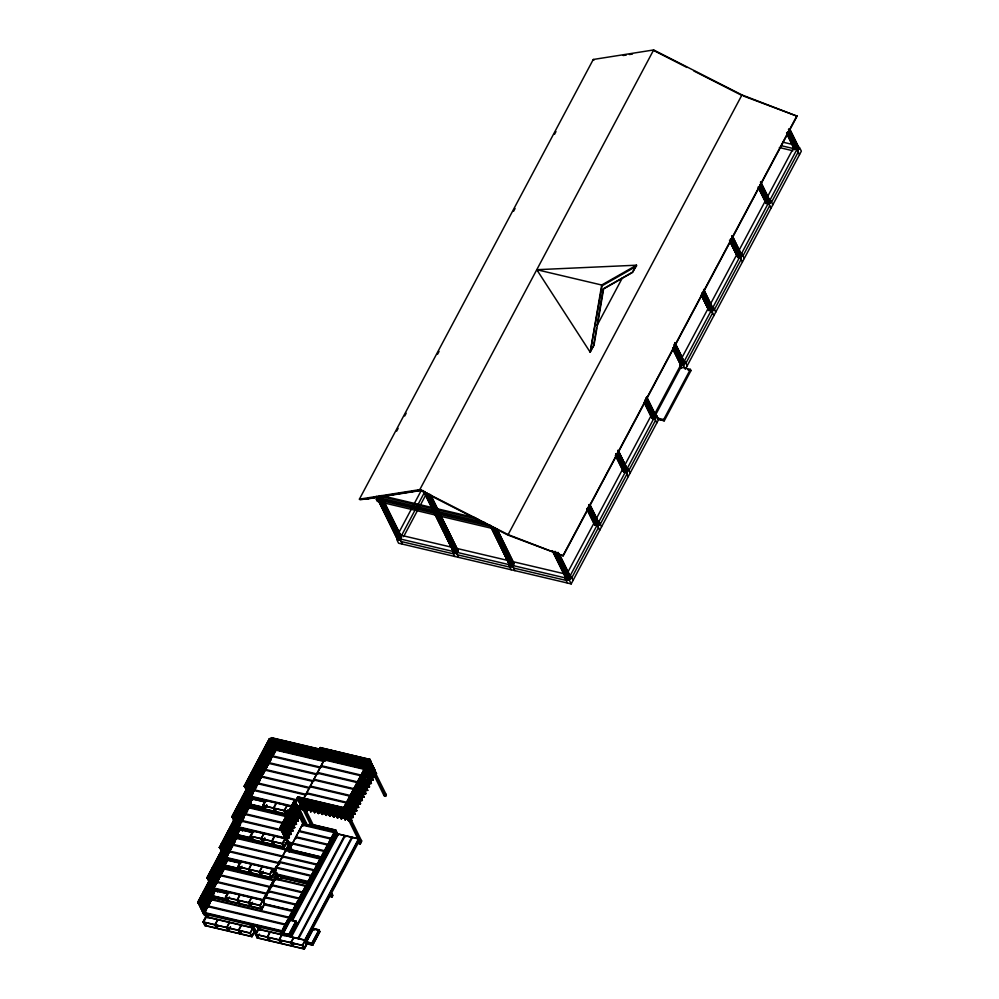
<?xml version="1.0" encoding="UTF-8"?>
<svg xmlns="http://www.w3.org/2000/svg" width="999" height="999" viewBox="0 0 999 999"><rect width="100%" height="100%" fill="white"/><g stroke="black" fill="none" stroke-linecap="round" stroke-linejoin="round"><path stroke-width="1.5" d="M397.265 538.211L398.514 540.084L401.261 539.148L383.204 502.46M553.521 552.385L566.133 578.021C565.834 581.356 571.64 579.82 570.566 576.997L559.015 553.658M594.642 524.875L594.867 523.851M597.09 526.236L598.663 525.299L599.113 523.339L589.81 504.445M616.333 453.683L626.223 472.377L627.647 469.68L618.356 450.786M653.571 418.981L656.268 416.995L655.032 415.109M680.307 363.386C680.169 367.869 687.836 363.286 683.566 361.451M702.022 294.118L710.651 311.663C713.149 312.05 714.66 307.729 711.538 307.729M739.797 257.929L741.895 256.019L740.646 254.133M759.702 186.726L768.331 204.271L770.441 202.347L769.692 200.662M794.43 149.238L788.011 134.728M796.877 150.599L798.451 149.675L798.9 147.715L789.597 128.821M601.698 285.015L590.209 352.235L602.085 285.789L636.475 266.209L636.513 265.197L536.775 269.705L590.209 352.235L594.03 345.067L603.621 288.911L632.692 272.365L636.513 265.197L601.698 285.015L536.775 269.705L537.937 270.667M593.918 343.456L596.503 328.284M597.027 325.249L603.246 288.823L632.317 272.277L635.564 267.07M453.746 550.973L454.308 553.171L457.092 552.834L427.997 493.681M510.039 564.248L510.589 566.445L513.386 566.108M359.415 499.15L593.269 59.478L653.658 49.95L741.97 94.93L797.065 116.171L563.211 555.844L508.054 535.114L420.154 490.334L360.139 499.8L359.415 499.15L419.805 489.622L508.116 534.615L563.211 555.844M396.678 431.106L398.139 428.359M404.707 415.984L406.168 413.236M437.599 354.158L439.061 351.411M513.598 211.264L515.059 208.516M554.52 134.316L555.981 131.568M494.43 527.984L493.968 528.846L377.26 501.336L376.348 499.463L376.798 498.601L490.484 525.399M244.143 786.201L269.468 738.598L271.278 739.248L245.954 786.85L244.268 786.45L246.266 787.462L271.578 739.859M244.268 786.45L269.468 738.598M254.77 790.371L249.051 779.432L248.601 780.294L254.308 791.245M263.811 773.376L258.092 762.437L257.642 763.298L263.349 774.237M265.622 769.979L260.277 759.128L259.827 759.989M272.852 756.368L267.145 745.429L266.683 746.303L272.39 757.242M274.663 752.971L269.318 742.12L268.868 742.981M275.412 750.786L270.067 739.934L270.529 739.06L275.861 749.912M369.18 761.613L368.743 760.739L271.428 737.687L270.779 738.91L276.423 750.361M245.579 786.75L271.428 737.687M245.841 786.6L271.154 738.998M271.366 738.873L271.828 738.011L277.347 749.225M246.616 786.013L271.204 739.772L298.501 746.216M271.74 738.96L272.203 738.099L277.722 749.312L277.26 750.174L272.028 739.023L271.091 738.81M245.991 789.934L247.802 790.584L233.529 817.407L231.843 817.02L245.991 789.934L248.102 791.208L233.454 817.944L248.102 791.208M231.843 817.02L246.104 790.184M238.948 827.309L233.242 816.37L232.779 817.232L234.777 821.303M239.673 825.162L234.328 814.31L234.79 813.448L240.509 824.387M245.854 814.322L240.147 803.383L239.685 804.257L245.392 815.196M247.64 810.976L242.307 800.124L241.845 800.986M247.053 790.409L246.591 791.27L251.398 800.511M233.154 817.319L247.427 790.496M274.263 739.947L275.374 739.822L280.095 750.137M247.677 790.334L233.404 817.157L231.718 816.77M274.725 739.66L275.187 738.798L280.707 750.012L280.244 750.873M275.1 739.76L275.562 738.885L281.081 750.099L280.619 750.961L276.323 742.245M233.554 820.504L235.364 821.153L221.091 847.976L219.405 847.577L233.554 820.504L235.24 820.903L220.717 847.889M219.405 847.577L233.679 820.753M229.857 851.598L224.138 840.659L223.689 841.533L229.395 852.472M230.806 849.025L225.462 838.173L225.924 837.312L231.643 848.251M238.112 833.478C231.468 818.506 230.969 823.7 237.65 834.34M234.615 820.978L234.153 821.84L239.198 831.418M278.084 740.846L279.021 741.071M278.546 740.571L279.008 739.697L284.528 750.911L284.066 751.772M278.921 740.659L279.383 739.784L284.902 750.998L284.44 751.872M206.855 877.896L221.129 851.073L222.814 851.473L208.541 878.296L206.98 878.146L208.666 878.546L222.939 851.722L221.129 851.073M323.851 760.838L275.999 749.55L250.861 796.815L250.562 796.191L275.687 748.925L325.037 760.564M206.98 878.146L221.241 851.323M214.086 888.448L208.379 877.509L207.917 878.371L209.915 882.442M216.596 882.954L211.251 872.102L211.713 871.228L217.432 882.167M220.991 875.461L215.659 864.61L215.197 865.471M221.94 872.889L216.608 862.037L217.058 861.163L222.777 872.115M222.19 851.535L221.728 852.409L226.773 861.987M222.565 851.635L208.292 878.458L214.797 891.695M217.869 861.638L208.591 879.083L223.239 852.334L219.293 858.965M294.78 816.308L249.937 805.743L249.026 803.87L252.248 797.602M282.367 741.47L282.829 740.609M252.285 799.013L249.513 804.207L250.187 805.581M282.754 741.558L283.204 740.696M249.875 803.858L237.75 826.673L238.436 827.372M282.842 741.97L281.905 741.745L286.813 751.71M197.64 902.409L208.691 881.642L210.377 882.042L199.338 902.809L197.765 902.659L199.45 903.059L210.502 882.279L208.691 881.642M197.765 902.659L208.816 881.892M238.124 826.76L250.25 803.945M250.899 803.146L238.062 827.284L285.152 838.398M251.211 798.875L252.972 799.237L253.659 797.939M251.323 803.146L238.174 827.534L285.277 838.648M204.882 912.949L199.163 902.01L198.701 902.884L204.708 915.084L206.468 915.446L207.155 914.147L208.928 917.744M212.013 899.537L206.681 888.685L206.219 889.56M213.187 894.717C207.18 880.743 205.682 883.953 212.487 895.241M213.961 892.469L209.291 882.979L209.753 882.105M199.076 902.971L210.127 882.192M239.036 827.846L238.674 828.533L253.858 832.117M209.74 884.115L199.388 903.596L210.439 882.816M419.805 489.622L653.658 49.95M286.988 842.132L284.228 847.327L237.512 836.313L236.588 834.44L239.348 829.245L252.522 832.354M239.348 829.245L236.713 834.689L251.348 838.136M291.758 752.497L286.85 742.519L285.914 742.307L290.634 752.622M237.088 834.777L239.847 829.582M286.663 741.508L286.201 742.369L290.484 751.086M237.45 834.427L225.312 857.229L237.824 834.515M287.038 741.595L286.576 742.457L290.859 751.173M286.85 742.519L291.571 752.834M237.75 835.052L225.624 857.854L275.349 869.58L275.961 870.828L276.323 870.129L275.836 869.142L226.111 857.417M237.874 835.301L225.749 858.104L275.474 869.829L289.735 843.006L286.725 842.294M399.275 531.805L421.653 489.747M225.999 857.941L238.124 835.139M226.611 858.416L226.236 859.103L241.308 862.661M226.698 860.039L227.385 858.74M274.563 872.701L271.79 877.896L225.075 866.87L224.163 865.009L227.185 859.24M227.422 860.151L212.887 887.799L213.574 888.511L225.699 865.708M295.404 753.733C290.734 741.583 286.413 738.261 294.455 753.521M213.262 887.886L225.387 865.084M290.022 743.268L290.484 742.407M225.324 865.621L213.187 888.423L262.912 900.149L264.76 903.883L261.988 909.078L212.65 897.439L206.88 885.526L207.817 885.738M228.796 859.065L228.109 860.364L227.647 859.44M290.397 743.356L290.859 742.494M225.449 865.871L213.311 888.673L263.037 900.399M424.675 491.983L399.75 538.861L452.285 551.248L454.857 556.48M214.173 888.973L213.811 889.672L228.871 893.218M227.66 893.493L214.485 890.384L211.726 895.579L226.361 899.025M214.485 890.384L211.85 895.828L226.486 899.275M214.985 890.721L212.225 895.916L212.899 897.277M214.036 892.844L203.671 912.312L204.358 913.024L213.336 896.14M403.596 536.663L426.323 493.918M204.058 912.399L214.41 892.931M212.962 896.053L203.983 912.936L281.855 931.293L284.103 935.876M211.089 884.827L213.923 890.584L215.672 890.933L216.358 889.634L217.557 892.082M213.087 896.303L204.108 913.186L281.968 931.543L335.826 830.281L309.752 824.125A2.398 1.848 -26.2 0 1 306.681 825.549A2.398 1.848 -26.2 0 1 305.619 823.151L305.507 822.914A2.398 1.848 -26.2 0 0 306.556 825.299A2.398 1.848 -26.2 0 0 309.628 823.875L335.714 830.032L338.162 835.014M294.305 743.306L293.843 744.18L298.139 752.896M294.218 744.267L294.68 743.393M204.845 914.834L203.908 914.609L198.089 902.047L199.026 902.272L203.696 911.775M204.97 913.486L204.595 914.185L282.467 932.542L336.326 831.28L334.915 830.943L329.096 841.895M266.646 805.294L264.573 809.19L262.737 805.456L265.497 800.261L262.862 805.706L293.057 812.824M204.708 915.084L205.17 914.222M265.996 800.599L263.237 805.793L264.822 809.028L266.895 805.132M248.389 923.725L252.884 924.787L255.519 930.181L251.998 936.712L204.895 925.598L203.059 921.865L205.819 916.67L252.922 927.771L249.9 933.128L251.498 936.363L254.633 931.268L251.873 936.463L204.783 925.349L206.156 922.751M206.318 917.007L203.559 922.202L205.157 925.436L206.531 922.839M297.677 745.079L298.127 744.205M298.052 745.167L298.514 744.305M264.448 808.94L266.521 805.044M253.771 837L252.148 839.759L250.299 836.026L253.072 830.831L250.424 836.275L282.517 843.83L299.55 811.812M253.559 831.168L250.799 836.363L252.397 839.597M204.895 925.598L206.281 923.001M301.498 745.978L301.96 745.117L307.48 756.318M301.873 746.066L302.335 745.204M242.033 866.27L239.71 870.329L237.874 866.595L240.634 861.4L237.999 866.845L270.08 874.4L272.839 869.217M305.931 756.218C297.877 740.971 302.21 744.28 306.868 756.443M241.134 861.737L238.374 866.932L239.96 870.166M239.585 870.079L240.971 867.482M229.358 897.002L227.285 900.898L225.437 897.152L228.209 891.97L225.562 897.402L260.277 905.594L277.31 873.563L272.789 872.502M305.319 746.877L305.781 746.016L311.301 757.23M305.694 746.965L306.156 746.103L311.676 757.317M276.124 802.984L273.364 808.179L274.962 811.425M228.696 892.307L225.936 897.489L227.535 900.736L228.908 898.138M276.498 803.071L273.738 808.266L275.337 811.513L276.711 808.915M228.159 897.964L226.785 900.561L226.111 899.187M227.16 900.648L228.534 898.051M308.679 748.064L309.802 747.939L315.035 759.078L315.497 758.216L309.977 747.002L309.528 747.864M217.532 919.654L214.773 924.849L216.358 928.083L217.745 925.486M309.141 747.776L309.603 746.915M217.907 919.742L215.147 924.937L216.733 928.171L218.119 925.574M263.699 833.553L260.939 838.748L262.525 841.982L264.598 838.099M264.073 833.641L261.313 838.835L262.899 842.082L264.972 838.186M251.261 864.123L248.501 869.317L250.1 872.552M312.5 748.963L313.624 748.838L318.344 759.153M312.974 748.688L313.436 747.814M251.636 864.21L248.876 869.405L250.474 872.639L251.848 870.042M313.349 748.775L313.811 747.901L319.318 759.115L318.868 759.989L313.961 750.012M286.825 805.506L284.066 810.701L285.652 813.948L287.724 810.052M316.333 749.862L317.27 750.087M316.795 749.587L317.257 748.726M239.71 894.892L236.95 900.087L238.536 903.333L239.922 900.736M287.2 805.594L284.44 810.788L286.026 814.035L288.099 810.139M317.17 749.675L317.632 748.813M240.085 894.992L237.325 900.174L238.911 903.421L240.297 900.823M375.312 770.666L369.418 759.365L343.793 807.654L368.931 760.401L370.617 760.788L345.304 808.391L343.981 808.091L361.014 842.607L358.104 842.007L358.778 843.631L360.277 843.993L361.75 841.22L345.567 808.391L344.618 808.166L350.624 820.379L351.748 820.254L350.811 820.029L344.942 807.554L350.949 819.767L350.487 820.629L344.168 807.741L297.802 796.802L296.978 798.363L343.469 809.552L370.067 759.527L320.229 747.552L319.83 749.974L369.343 761.688L375.349 773.9L375.811 773.026L369.805 760.826L365.422 769.455M319.518 749.35L320.229 747.552M320.167 748.726L320.629 747.864L326.473 759.053L326.011 759.927M319.83 749.974L370.417 761.65L376.423 773.863L369.792 759.452L369.33 760.326M320.804 750.536L319.692 750.661L324.85 760.913L319.705 749.013L370.741 761.038L345.417 808.641L297.739 797.402L303.271 809.977L303.733 809.115L298.826 799.15M320.542 748.813L321.004 747.951L326.473 759.053M274.388 836.076L271.628 841.27L273.227 844.505L274.6 841.907M320.617 749.512L320.155 750.374L324.425 759.315L373.776 770.953L324.113 758.703L364.672 767.869M274.762 836.163L272.003 841.358L273.601 844.592L274.975 842.007M321.141 749.412L320.317 750.973L270.966 739.335M229.308 922.427L226.548 927.621L228.134 930.856L230.207 926.96M321.266 749.662L320.442 751.223L271.091 739.585M280.557 829.058L279.745 828.096L294.018 801.26L295.829 801.91L281.556 828.733L279.87 828.346L294.018 801.26M229.683 922.514L226.923 927.709L228.509 930.943L230.582 927.06M294.518 801.598L280.244 828.433L291.471 851.248M280.894 827.622L282.317 824.937M283.741 822.252L285.177 819.567M281.081 827.647L280.619 828.521L286.626 840.721L287.088 839.859L280.707 827.559M283.304 826.086L288.649 836.937L288.187 837.799L282.267 824.637M285.09 822.739L290.422 833.591L289.972 834.452L284.041 821.29M292.832 831.056L286.825 818.855L285.876 818.631L291.895 830.831L292.832 831.056L286.201 818.019L285.364 818.805M293.531 827.746L287.525 815.534L287.987 814.672L293.993 826.872L293.531 827.746L287.824 816.807M290.434 812.674L295.779 823.526L295.317 824.387L289.398 811.225M292.22 809.315L297.565 820.167L297.103 821.041L291.184 807.879M298.976 816.732L298.888 817.681L292.969 804.52M300.437 814.759L294.43 802.547L294.892 801.685L300.899 813.898L300.437 814.759L294.73 803.82M281.268 827.709L282.692 825.024M297.103 798.613L297.927 797.052L344.293 807.991M323.064 749.799L324.001 750.024M281.443 828.483L295.704 801.66M297.839 797.814L297.377 798.676L302.897 809.889M323.526 749.525L323.988 748.651M298.052 798.026L297.802 796.802M298.214 797.901L297.752 798.775L310.302 824.237M323.901 749.612L324.363 748.738M261.963 866.645L259.203 871.84L260.789 875.074L262.175 872.477M298.676 797.627L297.552 797.751L303.072 808.965L304.008 809.178L299.288 798.875M262.337 866.732L259.578 871.927L261.164 875.161L263.237 871.265M306.281 808.616L301.573 798.301L305.856 807.03M332.729 760.888C328.059 748.726 323.738 745.416 331.793 760.664M327.809 749.562L327.347 750.424L332.255 760.389M294.443 812.936L297.202 807.741M302.035 798.8L301.573 799.675L307.093 810.888L307.555 810.014L302.647 800.049M328.184 749.65L327.722 750.511L332.63 760.476M297.327 807.991L294.193 813.086M302.51 798.526L301.386 798.651M299.775 806.131L299.9 807.829L299.163 805.606L347.377 816.982M302.185 801.136L299.288 806.58L347.502 817.944M303.634 798.413L324.613 758.978M251.273 897.626L248.514 902.821L250.112 906.056M251.661 897.714L248.888 902.909L250.487 906.143L252.56 902.247M284.84 837.774L299.113 810.938L284.777 838.311L291.908 824.887M305.394 799.212L306.331 799.425M336.738 761.45L331.83 751.473L330.894 751.26L335.614 761.575M293.344 822.202L299.425 811.563L282.143 843.743L283.728 846.99L285.801 843.094M305.494 799.625L305.032 800.486L310.926 811.787L311.376 810.913L306.481 800.948M331.631 750.461L331.181 751.323L336.076 761.288M305.869 799.712L305.407 800.574L310.926 811.787M332.018 750.549L331.556 751.41L336.551 761.787M297.814 808.978L300.824 809.689L301.186 809.003L300.699 808.004L300.337 808.691L250.612 796.965L275.924 749.362L324.138 760.739M285.764 839.635L300.037 812.811M241.084 925.199L238.311 930.394L239.91 933.64L241.296 931.043M300.499 813.748L286.626 840.721M241.458 925.299L238.699 930.481L240.284 933.728L241.671 931.13M286.039 820.154L291.745 831.093L292.207 830.231L286.201 818.019M325.412 851.785L324.925 850.798L286.875 841.82L284.103 847.077L237.387 836.063M287.887 840.346L286.95 840.122L280.944 827.909L281.88 828.134L287.712 840.683L286.763 840.471L280.756 828.258M289.26 837.761L283.254 825.561L282.317 825.336L288.324 837.549L289.26 837.761L283.441 825.211L282.505 824.987M291.046 834.415L285.04 822.202L284.103 821.977L290.11 834.19L291.046 834.415L285.214 821.852L284.278 821.64M294.605 827.709L288.599 815.496L287.662 815.271L293.669 827.484L294.605 827.709L288.786 815.147L287.849 814.934M289.448 811.925L295.454 824.125L296.391 824.35L290.572 811.8L289.635 811.575M298.177 820.991L292.17 808.79L291.233 808.566L297.24 820.778L298.177 820.991L292.357 808.441L291.421 808.216M299.962 817.644L293.956 805.431L293.019 805.219L299.026 817.419L299.962 817.644L294.143 805.094L293.207 804.869M301.511 814.722L295.504 802.509L294.568 802.297L300.574 814.497L301.698 814.372L295.692 802.172L294.755 801.947M309.215 800.112L310.152 800.324M340.372 762.687C335.714 750.536 331.381 747.215 339.435 762.474M271.79 877.896L269.955 874.15L272.715 868.968L278.034 879.757M309.315 800.524L308.853 801.385L314.747 812.686L315.209 811.825L310.302 801.86M335.002 752.222L335.464 751.36M309.69 800.611L309.228 801.473L314.747 812.686M335.377 752.309L335.839 751.448M273.788 871.14L276.648 865.771M275.349 869.58L289.623 842.756L286.601 842.045M307.093 810.888L307.18 809.927M306.905 809.864L308.017 809.739L303.122 799.774M314.598 802.472L319.318 812.786L318.369 812.574L313.037 801.011M287.837 849.075L288.199 848.388M339.285 752.259L338.823 753.134L341.283 758.116M339.198 753.221L339.66 752.347M319.318 812.786L313.986 801.235M288.324 850.074L288.699 849.387M274.201 877.559L275.637 874.874M303.434 822.427L288.599 850.798L289.285 849.5M302.884 823.938L290.01 848.139L291.483 848.551L290.097 851.148L287.375 845.604M296.253 838.523L296.141 836.825L328.309 844.417L328.808 845.416M302.859 826.111L302.734 824.425L334.915 832.005L335.402 833.004M274.176 872.614L277.185 873.313L259.902 905.506L261.488 908.74L262.874 906.143M310.552 811.7L311.001 810.826M263.549 900.586L277.085 875.136L275.687 874.812M262.962 902.172L277.21 875.386L275.799 875.062M263.524 901.398L263.411 899.712L213.686 887.986M310.726 810.763L311.85 810.639L306.943 800.674M251.436 924.587L250.749 925.886L252.148 926.223L252.847 924.924M323.139 813.686L317.807 802.135L323.139 813.686L322.202 813.473L316.87 801.91M342.645 754.033L343.107 753.159M343.032 754.12L343.481 753.258M347.09 764.272L342.37 753.958L343.306 754.183L348.539 765.334M310.764 801.573L315.672 811.538L314.735 811.325M314.373 812.599L314.835 811.737L311.763 805.506M454.245 550.437L453.022 552.747L456.768 553.633M322.34 806.892L320.691 802.809M346.478 754.932L346.94 754.07L352.822 765.371L347.927 755.406M346.853 755.019L347.315 754.158M310.314 824.262L309.952 824.949L335.464 830.968L335.951 831.967M322.24 804.282L326.96 814.597L321.628 803.034M254.508 931.018L255.207 929.719L253.771 929.332M254.533 931.068L255.269 929.682M258.092 926.16L257.405 927.459L258.816 927.784L259.503 926.498L261.276 930.094M318.194 813.498L318.656 812.637L313.137 801.423L312.675 802.284L318.194 813.498L319.031 812.724L313.511 801.51L313.049 802.372L318.569 813.586M324.513 803.72L330.781 815.496L326.061 805.182M349.837 756.118L350.961 755.993L356.193 767.132L356.655 766.27L351.136 755.057L350.674 755.918M312.737 945.179L311.813 943.318L306.181 941.995L313.374 928.483L318.993 929.819L319.917 931.68L312.737 945.179L307.105 943.855L304.345 949.05L257.243 937.949L255.407 934.202L258.167 929.02L305.269 940.121L307.13 943.905L305.632 943.556M350.299 755.831L350.761 754.969L356.655 766.27M258.666 929.357L255.906 934.54L257.505 937.786M322.015 814.397L322.477 813.536L316.958 802.322L316.508 803.196L322.015 814.397L322.852 813.623L317.345 802.409L316.883 803.283L322.39 814.485M258.504 935.101L257.13 937.699L304.22 948.8L307.168 943.256L306.493 941.895L312.125 943.218L312.799 944.592M257.243 937.949L259.315 934.053M328.346 804.62L334.615 816.395L329.895 806.081M353.658 757.017L354.782 756.892L359.503 767.207M328.434 805.032L327.972 805.893L333.866 817.194L334.328 816.333L328.808 805.119L328.359 805.981L333.866 817.194M354.121 756.73L354.583 755.868M354.495 756.83L354.957 755.956L360.477 767.17L360.015 768.031L355.107 758.066M326.96 814.597L326.211 814.023M326.223 815.396L320.704 804.183L321.166 803.321L326.685 814.522L326.223 815.396L323.851 809.452M351.998 766.146L352.447 765.271M332.168 805.519L338.436 817.294L333.716 806.992M357.48 757.916L358.604 757.791L363.936 769.355M332.267 805.931L331.805 806.792L337.699 818.094L338.149 817.232L333.254 807.267M357.954 757.642L358.404 756.767M332.642 806.018L332.18 806.892L337.699 818.094M358.329 757.729L358.791 756.855M330.781 815.496L330.032 814.922M330.045 816.295L324.525 805.082L324.987 804.22L330.507 815.434L330.045 816.295L327.672 810.351M335.989 806.418L336.925 806.643M362.25 759.04L361.313 758.815L365.597 767.544M336.089 806.83L335.627 807.704L341.521 819.005L341.983 818.131L337.075 808.166M362.237 757.679L361.775 758.541L366.071 767.257M269.88 931.992L267.12 937.187L268.706 940.434L270.092 937.836M336.463 806.917L336.001 807.791L341.521 819.005M362.15 758.628L362.612 757.766M270.254 932.079L267.495 937.274L269.093 940.521L270.467 937.924M334.615 816.395L333.678 816.171L329.57 807.105M333.491 817.107L333.953 816.245L329.046 806.28M366.071 759.939L365.135 759.715L373.776 776.86L373.851 775.911M339.91 807.741L339.448 808.603L345.342 819.904L345.804 819.03L340.896 809.065M366.059 758.578L365.597 759.44L367.432 763.174M340.284 807.829L339.822 808.691L345.342 819.904M365.971 759.527L366.433 758.666M597.052 325.487L622.377 277.859M340.759 807.542L339.635 807.667L341.658 811.063M338.436 817.294L337.687 816.732M337.325 818.006L337.774 817.145L332.779 806.767M360.252 760.514L363.923 767.981L363.461 768.843L358.566 758.878M343.169 808.116L349.438 819.892L375.124 771.603M363.836 768.943L364.298 768.069L360.015 759.352M368.494 760.514L369.618 760.389M343.269 808.528L342.807 809.39L348.326 820.604L349.163 819.829L343.644 808.616L343.181 809.477L348.701 820.691M343.469 809.552L344.168 807.741M369.955 759.277L369.43 760.739M350.686 796.378L352.123 793.668M359.303 780.169L364.335 770.716M365.771 768.019L369.355 761.263M344.418 808.953L344.942 807.554M347.19 805.943L352.535 816.795L352.073 817.669L346.154 804.507M354.957 814.222L348.951 802.022L348.014 801.797L354.021 814.01L355.144 813.885L354.195 813.661L348.326 801.186L354.333 813.398L353.883 814.26L347.877 802.06L349.625 799.163M351.061 796.465L352.497 793.755M355.095 793.706L359.765 803.196L359.303 804.07L353.384 790.908M356.231 788.948L361.576 799.799L361.114 800.661L355.194 787.499M360.04 789.622L363.386 796.403L362.924 797.264L356.993 784.103M359.677 780.256L363.986 772.152M370.242 782.704L370.154 783.666L364.235 770.504M337.537 807.891L342.445 817.856L341.508 817.632M341.146 818.905L341.608 818.044L339.76 814.31M282.517 929.47L287.612 919.892M289.061 917.157L297.802 900.736M299.25 898.001L305.07 887.05M306.531 884.315L313.811 870.629M315.259 867.894L319.63 859.677M321.091 856.942L326.91 846.003M281.855 931.293L335.714 830.032M591.208 349.563L594.03 345.067M282.205 931.842L281.518 933.141L282.929 933.478L336.788 832.217M335.377 831.88L334.69 833.178L336.089 833.503L337.275 835.901M281.656 934.777L278.896 939.972L280.482 943.206M282.03 934.864L279.27 940.059L280.856 943.293L282.242 940.696M290.447 920.004L283.266 933.503L288.898 934.827L296.079 921.328L290.322 919.754L295.954 921.078L296.878 922.951L289.698 936.45L288.773 934.577L283.142 933.253L284.066 935.126M341.371 808.79L346.266 818.755L345.329 818.531M291.696 919.979L337.55 833.765L359.128 838.86L302.247 945.479L303.846 948.713L306.606 943.518L305.02 940.284M344.967 819.817L345.429 818.943L341.745 811.475M291.82 920.229L337.674 834.015L359.253 839.11L302.622 945.566L255.532 934.452L258.291 929.27L305.394 940.371M292.57 920.404L338.424 834.19M349.238 815.896L373.651 769.992M348.701 817.681L374.026 770.079L367.669 768.581M349.2 817.956L353.846 808.416M355.282 805.718L361.026 794.917M362.462 792.219L366.77 784.115M368.931 780.057L374.325 770.704L349.013 818.306M348.938 817.856L351.835 812.412M356.181 804.257L357.617 801.535M371.366 775.699L373.539 771.615L374.95 771.94M349.438 819.892L348.501 819.667L349.625 819.542M349.138 818.556L374.45 770.953M348.326 820.604L348.788 819.742L345.105 812.262M288.773 934.577L295.954 921.078M350.112 820.541L375.399 772.876M349.975 799.924L355.681 810.863L356.144 810.002L350.811 799.15M357.492 807.467L351.111 795.167L357.492 807.467L357.954 806.593L351.573 794.305M359.016 782.929L364.722 793.868L365.184 792.994L359.852 782.142M366.533 790.459L360.152 778.171L366.533 790.459L366.995 789.597L364.997 785.526M368.344 787.062L361.963 774.762L368.344 787.062L368.806 786.201L364.136 776.698M366.246 769.317L371.591 780.169L372.053 779.307M296.753 922.701L289.573 936.2L283.941 934.877L283.454 933.153L289.086 934.477L289.76 935.851M353.147 817.632L347.14 805.419L346.203 805.194L352.21 817.407L353.334 817.282L347.327 805.069L346.391 804.857M356.768 810.826L350.761 798.613L349.812 798.401L355.819 810.601L356.768 810.826L350.936 798.276L350 798.051M352.297 796.353L357.63 807.204L358.566 807.429L352.747 794.867L351.81 794.655M360.377 804.02L354.37 791.82L353.434 791.595L359.44 803.808L360.564 803.683L354.558 791.47L353.621 791.245M362.187 800.624L356.181 788.423L355.244 788.199L361.251 800.399L362.375 800.274L356.368 788.074L355.432 787.849M363.998 797.227L357.992 785.014L357.055 784.802L363.062 797.002L363.998 797.227L358.179 784.677L357.23 784.452M365.809 793.83L359.802 781.618L358.866 781.393L364.872 793.606L365.984 793.481L359.977 781.268L359.041 781.056M361.338 779.357L366.67 790.209L367.62 790.421L361.788 777.871L360.851 777.647M369.418 787.025L363.411 774.812L362.475 774.6L368.481 786.8L369.418 787.025L363.599 774.475L362.662 774.25M371.228 783.628L365.222 771.415L364.285 771.191L370.292 783.403L371.416 783.278L365.409 771.066L364.473 770.853M373.039 780.219L367.033 768.019L366.096 767.794L372.103 780.007L373.226 779.882L367.22 767.669L366.283 767.444M367.657 761.151L374.85 776.822L373.913 776.598L367.907 764.397L368.843 764.622L383.941 795.454M290.634 936.887L344.493 835.626M291.383 937.062L345.242 835.801L345.729 836.8M293.431 937.549L290.672 942.744L292.257 945.978L293.644 943.381M293.806 937.636L291.046 942.831L292.632 946.065L294.018 943.468M508.116 534.615L741.97 94.93M297.827 938.585L351.685 837.324M298.576 938.76L352.435 837.499M304.645 940.196L358.504 838.923M310.227 931.605L311.676 928.87M318.231 916.558L319.68 913.823M326.236 901.51L330.607 893.293M334.24 886.45L338.611 878.246M342.245 871.403L343.706 868.655M348.077 860.451L351.71 853.608M353.171 850.873L354.62 848.139M356.081 845.404L357.53 842.656M359.74 840.097L305.881 941.37L305.132 941.183M306.343 942.294L313.486 928.733L319.118 930.069L311.938 943.568L306.306 942.232M359.503 842.332L360.202 841.033M331.543 893.118L332.842 895.579L332.105 896.952L330.607 896.602L331.855 896.465L332.53 895.104M385.352 795.791L386.039 794.492M331.855 896.465L332.592 895.079M384.603 794.105L386.113 794.455L385.377 795.841L383.866 795.491L385.614 796.34L386.351 794.954L376.074 774.225M311.813 943.318L318.993 929.819M319.792 931.43L312.612 944.929L306.606 943.518M563.149 555.294L797.002 115.622M567.432 583.029L564.86 577.797L566.083 575.486M568.144 571.628L593.406 524.138L597.152 525.024L570.454 575.224L573.026 580.456M595.966 519.318L621.94 470.479L625.699 471.366L599 521.553L601.573 526.785M624.5 465.659L650.486 416.808L654.233 417.694L656.805 422.927M681.593 358.329L707.567 309.49L711.313 310.377L684.615 360.577L687.187 365.809M710.127 304.67L736.101 255.831L739.859 256.718L713.161 306.918L715.734 312.15M738.673 251.011L764.647 202.173L768.393 203.059L741.695 253.247L744.28 258.479M767.931 195.991L793.194 148.501M654.333 414.61L680.307 365.771M655.007 415.984L680.981 367.132L690.371 369.355L690.983 370.592L664.285 420.791L657.579 419.218M654.233 417.694L627.534 467.894L630.107 473.126M654.308 415.147L656.818 415.734L658.653 419.468L571.191 583.916L569.355 580.182L571.191 576.71M597.889 526.51L599.737 523.051M626.435 472.852L628.271 469.393L625.774 468.806M654.969 419.193L656.818 415.734M797.677 150.886L799.512 147.427L801.36 151.161L685.351 369.268L683.516 365.534L685.351 362.075M712.05 311.875L713.898 308.404L711.388 307.817M740.596 258.204L742.432 254.745M769.13 204.545L770.978 201.086M571.74 577.834L598.438 527.634M600.287 524.175L626.985 473.976M628.821 470.517L655.519 420.317M685.901 363.186L712.599 312.987M714.447 309.528L741.146 259.328M742.981 255.869L769.692 205.669M771.528 202.21L798.226 152.01M657.367 418.768L664.285 420.791L663.673 419.555L690.371 369.355M623.226 55.519L626.311 55.032M629.382 54.545L632.454 54.058M370.142 498.039L365.297 499.275L421.64 490.384M373.189 497.552L376.236 497.077M379.283 496.59L382.33 496.116M385.377 495.629L408.216 492.032M411.263 491.545L414.31 491.071M417.357 490.584L420.404 490.109M625.923 468.718L627.647 469.68M783.016 142.208L792.032 144.343M781.181 145.679L796.94 149.388L770.241 199.588L772.814 204.82M779.332 147.552L792.969 150.774M739.198 252.66L741.695 253.247M683.516 365.534L679.757 364.647L681.593 368.381M688.161 369.93L690.983 370.592L688.211 369.792M658.041 418.219L663.673 419.555M383.279 496.041L431.78 507.467M436.338 508.541L475.736 517.832M381.306 496.54L432.842 508.691M437.387 509.765L478.309 519.418M382.23 498.414L433.766 510.564M438.311 511.638L485.289 522.714M376.348 499.463L493.056 526.985L493.968 528.846M401.586 535.402L452.622 547.44M507.417 560.352L457.879 548.676L456.031 552.135L508.566 564.522L511.151 569.755M563.698 573.626L514.16 561.95L512.325 565.409L564.86 577.797M400.487 540.359L396.728 539.472L398.564 543.206L571.191 583.916M509.303 566.021L513.061 566.908M565.596 579.295L569.355 580.182M401.036 541.483L453.571 553.871M457.317 554.757L509.865 567.145M513.611 568.031L566.146 580.419M320.354 747.801L370.067 759.527M319.892 748.663L320.829 748.888L326.111 760.339M271.541 737.936L368.868 760.988M369.667 761.076L370.604 761.3M269.593 738.848L320.629 750.873M269.455 739.098L270.392 739.322L275.724 750.174M269.268 739.447L270.205 739.672L275.786 750.873M301.486 746.915L320.929 751.498L271.403 740.209M368.082 764.048L369.018 764.272M268.806 742.294L267.869 742.07L273.214 752.921M268.631 742.644L267.682 742.419L273.027 753.271M365.584 767.969L371.965 780.269M360.477 767.17L356.418 759.602M371.441 770.241L324.737 759.228L299.413 806.83L347.627 818.193M266.059 745.466L267.008 745.691L272.34 756.543M266.82 746.041L265.884 745.816L271.216 756.668M324.363 759.914L374.088 771.64L374.575 772.639M325.224 760.227L275.499 748.501L250.562 796.191M325.524 760.838L275.811 749.125L250.487 796.727L300.212 808.441L300.824 809.689M376.611 773.513L375.674 773.288L369.942 761.563M275.562 750.062L323.776 761.425M376.423 773.863L375.487 773.638L369.48 761.425M375.349 773.9L368.968 761.6M265.709 748.925L264.872 749.7L270.592 760.639M264.26 748.875L265.197 749.088M264.073 749.213L265.01 749.437M374.088 776.26L375.037 776.473M373.776 776.86L368.057 765.921M321.303 765.684L369.518 777.047M262.45 752.272L263.386 752.497M262.262 752.622L263.199 752.834M361.613 775.961L320.929 766.37L321.416 767.369M364.623 776.673L370.654 778.096M272.49 755.818L320.716 767.195M373.226 779.882L372.29 779.657L366.945 768.805M272.128 756.518L320.342 767.881M360.664 777.996L361.601 778.221L367.62 790.421M261.576 755.893L260.639 755.669L265.984 766.52M261.388 756.243L260.452 756.018L266.458 768.231M370.479 783.054L371.416 783.278M358.803 780.706L358.341 781.568M370.154 783.666L364.435 772.726M367.407 784.203L317.682 772.477L318.169 773.476M258.828 759.078L259.765 759.29M258.641 759.415L259.59 759.64M367.033 784.889L317.307 773.176L317.807 774.163M268.881 762.624L317.095 773.988M368.668 786.463L369.605 786.675M268.506 763.311L316.72 774.687M257.018 762.474L257.954 762.699L263.299 773.551M257.779 763.036L256.843 762.824L262.175 773.676M367.794 790.084L366.858 789.859L361.95 780.019M384.852 794.605L386.351 794.954M314.061 779.282L363.786 791.008M256.668 765.921L255.831 766.695L261.538 777.634M255.207 765.871L256.156 766.096M255.032 766.221L255.969 766.445M363.424 791.695L313.698 779.969L314.185 780.968M265.259 769.417L313.474 780.793M365.984 793.481L365.047 793.256L359.478 782.055M264.897 770.117L313.112 781.48M353.296 791.857L359.303 804.07M253.409 769.267L254.345 769.492M253.222 769.617L254.158 769.842M364.185 796.877L363.236 796.653L357.904 785.801M362.924 797.264L357.205 786.325M351.623 794.992L352.56 795.216L358.566 807.429M358.666 797.452L310.452 786.076L310.939 787.075M251.598 772.677L252.535 772.889M310.077 786.775L359.802 798.501M252.347 773.238L251.411 773.014L257.417 785.226M261.651 776.223L309.865 787.587M361.438 800.062L362.375 800.274M261.276 776.91L309.49 788.286M349.762 797.702L349.3 798.563M361.114 800.661L355.394 789.722M249.787 776.073L250.724 776.298M249.6 776.423L250.537 776.635M250.774 776.985L251.236 776.123L256.581 786.975M360.564 803.683L359.628 803.458L354.72 793.618M348.189 801.448L349.126 801.673L355.144 813.885M356.556 804.607L306.83 792.881L307.317 793.88M247.977 779.47L248.913 779.695L254.258 790.546M306.468 793.568L356.181 805.294M248.739 780.044L247.789 779.819L253.134 790.671M258.029 783.029L306.243 794.392M358.753 807.08L357.817 806.855L352.909 797.015M257.655 783.716L305.881 795.079M247.627 782.929L246.79 783.703L252.497 794.642M246.166 782.879L247.115 783.091M245.991 783.216L246.928 783.441M356.943 810.476L356.006 810.264L350.437 799.063M344.805 807.816L345.741 808.041L351.748 820.254M305.706 799.437L311.688 800.848M335.627 806.493L340.11 807.554M312.862 801.36L313.798 801.573M316.683 802.259L317.62 802.484M320.504 803.159L321.441 803.383M245.529 786.063L244.593 785.838L245.929 788.548M312.25 801.81L316.77 802.871M330.332 806.081L351.423 811.051M296.978 798.363L343.344 809.302M302.847 800.374L343.531 809.964M346.541 810.676L352.572 812.1M254.408 789.822L302.622 801.198M254.046 790.521L302.26 801.885M353.883 814.26L348.164 803.321M294.143 801.51L295.829 801.91M245.966 790.446L246.915 790.659M246.728 791.008L245.791 790.783L251.124 801.635M353.334 817.282L352.397 817.057L347.053 806.205M352.073 817.669L346.353 806.73M298.988 805.956L347.202 817.319M308.516 808.366L299.163 805.606M314.548 809.789L326.598 812.624M329.608 813.336L338.649 815.471M341.658 816.183L347.689 817.594M244.418 793.368L245.354 793.581M244.231 793.706L245.167 793.93M291.658 805.868L250.974 796.278L251.473 797.277M294.668 806.58L348.114 819.192M302.984 809.377L304.395 809.714L305.082 808.416L313.723 825.973M348.676 820.154L350.487 820.629M251.099 797.964L266.171 801.523M264.96 801.785L251.785 798.676L252.585 800.299M242.632 796.715L243.569 796.94M265.072 802.035L251.91 798.925L249.138 804.12L263.773 807.567M242.445 797.065L243.394 797.289M241.783 800.299L240.846 800.074L246.191 810.926M301.698 814.372L300.761 814.16L295.417 803.308M262.737 805.456L292.932 812.574M241.608 800.636L240.672 800.424L246.004 811.275M289.31 812.187L295.317 824.387M249.026 803.87L263.661 807.317M249.812 805.494L294.655 816.058M299.213 817.07L300.15 817.294M239.061 803.421L240.01 803.646L245.342 814.497M298.888 817.681L293.169 806.742M239.822 803.995L238.886 803.77L244.218 814.622M249.063 807.067L294.643 817.819M248.701 807.766L295.791 818.868M298.364 820.654L297.427 820.429L291.845 809.227M238.736 806.83L237.899 807.604L243.619 818.543M237.287 806.78L238.224 807.005M286.064 818.281L287 818.506L293.007 830.706M297.103 821.041L291.383 810.089M237.1 807.13L238.037 807.342M302.36 825.112L334.54 832.704L335.04 833.703M296.578 824L295.642 823.788L290.06 812.587M235.502 810.139L236.438 810.351M235.314 810.476L236.251 810.701M245.492 813.773L292.595 824.887M245.13 814.472L292.22 825.574L292.719 826.573M294.792 827.359L293.856 827.135L288.286 815.933M234.653 813.71L233.716 813.486L239.048 824.337M234.465 814.06L233.529 813.835L239.535 826.036M234.328 814.31L240.047 825.249M279.745 828.096L281.693 828.483L291.508 848.613M241.933 820.479L287.512 831.23M241.558 821.178L288.661 832.279M290.422 833.591L285.377 824M291.233 834.065L290.284 833.84L284.952 822.989M233.541 821.016L234.478 821.228M289.972 834.452L284.253 823.513M233.354 821.353L234.29 821.578M295.766 837.524L327.947 845.104L328.434 846.103M231.98 823.938L232.929 824.15M289.448 837.424L288.511 837.199L282.929 825.998M232.742 824.5L231.805 824.275L237.762 836.151M288.187 837.799L282.467 826.86M238.549 826.847L285.639 837.949M230.207 827.284L231.144 827.509M239.473 829.495L252.647 832.604M230.02 827.634L230.956 827.859M286.75 841.57L292.744 843.206L288.324 851.51L320.504 859.103L320.991 860.102M289.772 843.281L324.55 851.485L325.05 852.484M284.852 842.632L289.373 843.693L289.86 844.692L289.623 842.756M229.87 830.693L229.033 831.468L234.753 842.407M228.421 830.644L229.358 830.856M228.234 830.981L229.171 831.205M250.299 836.026L282.392 843.593L284.228 847.327M236.588 834.44L251.224 837.886M289.947 847.976L291.358 848.313L289.972 850.898L236.263 838.336M226.636 833.99L227.572 834.215M226.448 834.34L227.385 834.565M227.622 834.914L228.084 834.04L233.429 844.892M290.672 849.6L321.566 857.105L290.796 849.849M236.638 837.637L286.351 849.362L286.476 851.048L285.989 850.049M285.652 850.099L320.866 858.403L321.366 859.402M225.786 837.574L224.85 837.349L230.195 848.201M225.599 837.911L224.663 837.699L230.007 848.551M225.462 838.173L231.181 849.113M223.064 840.696L224.001 840.921L228.671 850.411M223.826 841.27L222.877 841.046L228.896 853.258M233.067 844.342L317.707 864.36L318.194 865.359M232.692 845.042L282.417 856.767L282.917 857.754L282.792 856.068M281.318 856.555L317.332 865.047L317.832 866.046M221.278 844.055L222.215 844.28M221.104 844.405L222.04 844.617M220.667 847.202L219.73 846.977L221.066 849.687M219.28 847.327L220.979 847.726L226.011 858.054M278.696 861.463L314.722 869.967L315.222 870.966M279.832 862.512L314.36 870.653L314.847 871.652M229.495 851.048L279.221 862.774L279.708 863.773L279.345 864.46L278.858 863.473L229.133 851.747M221.104 851.573L222.04 851.797M221.865 852.147L220.929 851.922L226.261 862.774M275.724 867.07L311.75 875.574L312.237 876.56M219.555 854.495L220.492 854.719M275.349 867.769L311.376 876.26L311.863 877.259M219.368 854.844L220.304 855.069M228.109 858.765L232.63 859.827M271.928 869.879L275.961 870.828M240.085 862.924L226.923 859.814L224.275 865.259L238.911 868.705M217.77 857.854L218.706 858.079M226.348 860.014L240.21 863.173M217.582 858.203L218.519 858.416M218.756 858.765L219.218 857.904L224.563 868.755M277.06 874.088L308.579 881.518L309.066 882.517M273.926 873.551L276.935 874.262L277.435 875.261L277.185 873.313M276.686 874.774L308.216 882.204L308.703 883.203M215.984 861.213L216.92 861.425M237.874 866.595L269.955 874.15M277.185 875.773L281.681 876.835M216.746 861.775L215.796 861.55L221.141 872.402M216.608 862.037L222.315 872.976M276.398 876.435L276.523 876.685M224.163 865.009L238.798 868.456M224.95 866.633L271.678 877.646L274.438 872.452L271.303 877.559L269.705 874.312L272.465 869.118L273.526 871.278M306.493 886.188L307.892 886.525L309.078 888.923M214.198 864.56L215.147 864.784L220.479 875.636M214.023 864.909L214.96 865.134L220.529 876.323M224.201 868.206L273.926 879.932L274.413 880.931L274.051 881.618L273.551 880.619L223.838 868.893M330.594 893.718L332.005 894.043L331.318 895.341L329.907 895.017M213.361 868.131L212.425 867.919L218.431 880.119M212.238 868.256L213.174 868.481M272.165 884.864L302.947 892.119L303.434 893.118M210.639 871.265L211.576 871.49M210.452 871.615L211.388 871.84M211.251 872.102L216.97 883.041M220.629 874.912L270.354 886.637L270.841 887.636L270.479 888.323L269.992 887.324L220.267 875.611M209.79 874.849L208.853 874.625L214.186 885.476M208.666 874.974L209.603 875.186M209.84 875.536L210.302 874.674L215.647 885.526M217.07 881.618L266.795 893.343L267.282 894.342L266.908 895.029L266.421 894.043L216.696 882.317M208.679 882.142L209.615 882.367M208.491 882.492L209.428 882.716M209.291 882.979L214.335 892.557M265.309 897.764L296.079 905.019L296.578 906.018M207.068 885.176L208.004 885.401L212.013 893.531M214.61 890.633L227.784 893.743M205.22 888.635L206.156 888.86L210.839 898.351M205.045 888.985L205.981 889.21L211.551 900.399M263.599 903.608L292.894 910.526L293.506 911.762M263.711 903.858L293.019 910.776M264.198 904.757L292.657 911.463L293.144 912.462M225.437 897.152L260.152 905.344L261.988 909.078M203.384 892.095L204.32 892.319M203.197 892.444L204.133 892.669M212.525 897.189L261.875 908.828L264.635 903.633L263.199 901.385M201.536 895.566L202.485 895.778M201.361 895.903L202.298 896.128M211.651 898.988L289.523 917.344L290.01 918.343M211.288 899.687L289.161 918.044L289.648 919.043M199.7 899.025L200.637 899.25M290.259 920.341L295.891 921.677L296.566 923.039M199.513 899.375L200.449 899.587M313.311 929.082L318.931 930.406L319.605 931.78M207.967 905.918L285.839 924.275L286.326 925.274M207.605 906.605L285.477 924.962L285.964 925.961M204.47 912.487L282.342 930.856L282.829 931.842L276.848 930.431M206.468 913.835L210.951 914.897M225.924 918.431L231.918 919.842M254.021 929.832L255.519 930.181M203.059 921.865L250.162 932.966L251.998 936.712M255.407 934.202L302.51 945.316L304.345 949.05M743.356 95.979L797.065 116.171M797.739 146.803L798.9 147.715M597.951 522.44L599.113 523.339M654.008 50.662L686.962 67.457M693.83 70.954L741.907 95.442M569.905 576.286L570.566 576.997M593.269 59.478L593.98 60.127M789.722 129.296L799.013 148.177M789.685 129.795L798.975 148.689M789.759 130.619L793.081 137.363M788.823 128.958L798.788 149.201M788.486 129.433L798.451 149.675M788.711 131.194L798.001 150.087M788.161 131.506L799.512 154.62M787.574 131.718L796.215 149.251M787.649 133.129L795.616 149.326M787.075 133.079L795.042 149.263M787.824 135.24L794.467 148.739M786.575 132.879L794.542 149.076M786.837 133.928L794.542 149.713M760.788 182.08L770.479 201.848M761.063 183.117L768.368 197.964M760.476 182.105L770.441 202.347M760.564 182.929L763.211 188.324M760.951 183.966L770.241 202.859M760.614 184.44L769.917 203.334M760.164 184.852L769.455 203.746M759.627 185.177L770.978 208.279M759.103 186.801L767.07 202.984M758.528 186.738L766.508 202.934M759.277 188.898L765.921 202.397M758.703 187.899L766.008 202.735M758.041 187.188L766.27 203.784M732.517 236.139L741.932 255.507M732.517 236.775L741.146 254.32M731.93 235.776L741.895 256.019M731.743 236.276L741.708 256.518M732.08 238.112L741.37 256.993M731.618 238.511L740.921 257.405M731.081 238.836L742.432 261.95M730.494 239.036L739.135 256.581M730.556 240.459L738.536 256.656M729.994 240.397L737.961 256.593M731.405 243.918L736.725 254.708M729.495 240.21L738.124 257.754M729.757 241.246L737.724 257.442M703.708 289.398L713.386 309.166M703.983 290.434L713.348 309.678M703.483 290.247L713.161 310.19M703.533 291.77L712.824 310.664M703.084 292.183L712.374 311.076M702.547 292.495L713.898 315.609M701.96 292.695L711.251 311.588M702.122 295.404L709.415 310.252M701.623 295.217L708.915 310.065M701.223 294.905L708.803 310.227M701.623 295.854L708.928 310.701M674.887 342.582L684.852 362.824M674.775 342.757L684.814 363.336M674.662 343.606L684.615 363.848M674.987 345.429L684.29 364.323M673.875 344.493L683.84 364.735M674 346.154L683.304 365.047M674.075 347.702L682.717 365.247M673.476 347.777L682.117 365.322M672.914 347.714L681.543 365.259M673.001 348.539L681.043 365.072M672.677 348.576L680.644 364.76M673.076 349.513L680.381 364.36M646.628 396.715L656.306 416.483M646.89 397.764L656.268 416.995M646.778 398.613L656.081 417.507M645.791 397.739L655.744 417.982M646.003 399.5L655.294 418.394M645.466 399.812L654.757 418.706M644.879 400.025L653.508 417.557M644.942 401.436L652.909 417.632M645.029 402.734L652.335 417.57M644.53 402.535L652.509 418.731M644.143 402.235L652.11 418.431M644.542 403.171L651.173 416.67M618.094 450.387L627.772 470.154M617.769 450.412L627.734 470.654M623.838 463.374L626.485 468.781M618.244 452.272L627.534 471.166M617.906 452.747L627.21 471.64M617.457 453.159L626.76 472.052M616.92 453.484L628.271 476.585M615.734 453.758L625.037 472.652M615.834 455.044L624.462 472.589M615.921 455.856L623.963 472.39M615.334 455.494L623.176 471.216M589.934 504.92L599.225 523.813M589.81 505.082L599.188 524.325M589.984 506.243L593.294 512.986M589.035 504.582L599 524.825M588.711 505.057L598.663 525.299M588.923 506.818L598.214 525.711M588.386 507.142L599.725 530.257M587.799 507.342L596.428 524.887M587.862 508.766L595.829 524.962M587.287 508.703L595.254 524.9M586.788 508.516L594.755 524.712M587.062 509.552L594.755 525.349M559.403 554.532L570.691 577.472M558.029 552.335L570.654 577.984M558.778 554.507L563.436 563.948M557.842 552.847L570.454 578.496M557.504 553.321L570.129 578.97M556.393 552.385L569.68 579.383M555.194 551.361L569.143 579.695M554.607 551.56L568.543 579.895M554.008 551.635L567.944 579.969M553.434 551.573L567.382 579.907M552.934 551.373L566.883 579.72M552.272 550.661L566.483 579.408M497.015 528.871L514.01 563.324M496.978 529.37L513.686 563.349M496.653 529.632L514.173 565.222M495.117 527.647L513.161 564.335M494.667 528.059L512.712 564.747M494.13 528.371L514.897 570.641M493.531 528.571L512.262 566.62M492.932 528.646L511.663 566.695M498.588 540.971L505.993 556.031M492.37 528.583L511.088 566.633M491.87 528.396L510.589 566.445M491.471 528.084L510.189 566.133M490.534 526.323L509.927 565.734M430.919 495.442L457.992 550.461M430.357 494.53L439.835 513.786M441.183 516.545L458.104 550.924M430.319 495.042L458.066 551.436M431.106 497.29L432.467 500.037M441.258 517.919L446.678 528.921M450.062 535.801L456.83 549.55M429.458 494.18L457.205 550.574M429.12 494.655L456.868 551.048M426.773 492.632L458.603 557.367M426.186 492.832L455.969 553.346M424.912 491.533L455.369 553.421M424.35 491.471L454.807 553.359M424.45 492.332L433.928 511.588M435.289 514.348L444.08 532.23M445.442 534.977L452.884 550.099M424.525 492.657L454.308 553.171M423.189 490.559L453.908 552.859M381.094 495.529L401.698 537.187M381.056 496.041L401.111 536.8M380.706 496.241L400.911 537.3M379.857 495.666L381.868 499.737M379.408 496.078L400.811 539.56M378.871 496.391L402.322 544.093M378.284 496.59L399.675 540.072M377.684 496.665L379.021 499.388M380.357 502.097L399.076 540.147M390.721 524.013L396.116 534.964M377.11 496.603L398.514 540.084M376.611 496.416L398.014 539.897M376.498 496.59L397.614 539.597M378.621 501.136L397.352 539.185M374.712 774.175L385.614 796.34M369.118 764.809L371.578 769.792M366.87 760.838L368.094 763.336M368.893 765.147L373.564 774.637M366.683 761.188L367.907 763.673M368.519 765.059L373.189 774.55M365.322 759.377L367.157 763.111M368.381 765.609L370.217 769.342M363.836 760.251L368.132 768.968M363.461 760.164L365.909 765.147M363.049 759.939L366.109 766.171M362.762 759.877L365.921 766.52M361.488 758.478L365.784 767.195M359.215 759.04L364.123 769.005M365.272 771.94L368.606 778.733M364.897 771.852L369.568 781.355M358.279 758.815L362.575 767.532M358.092 759.165L362.387 767.881M355.394 758.141L360.302 768.106M354.732 757.979L359.028 766.695M363.998 776.96L367.332 783.74M354.458 757.916L358.741 766.633M354.27 758.266L358.566 766.982M351.573 757.23L356.468 767.195M351.523 758.328L353.359 762.062M350.637 757.017L354.92 765.734M350.449 757.354L354.732 766.083M347.739 756.33L352.647 766.295M347.465 756.268L352.372 766.233M351.848 765.396C347.19 753.234 342.857 749.924 350.911 765.172M347.09 756.181L351.373 764.897M346.803 756.106L351.099 764.834M359.39 783.016L364.722 793.868M344.093 754.495L349.001 764.46L344.955 756.905M343.306 754.183L348.214 764.148M343.269 755.281L346.94 762.749M342.982 755.207L347.277 763.923M340.884 754.844L345.179 763.561L341.121 755.993M340.097 754.532L344.38 763.248M339.81 754.457L344.106 763.186M344.205 763.598C339.535 751.435 335.214 748.126 343.269 763.373M339.161 754.307L343.444 763.024M355.856 788.86L360.764 798.701M337.063 753.945L341.358 762.662L337.3 755.094M336.276 753.621L340.559 762.349M335.614 753.471L339.285 760.951M334.715 752.16L339.011 760.876M333.241 753.034L337.525 761.762L332.867 752.946M330.894 751.26L335.801 761.226M329.408 752.135L333.703 760.851M329.033 752.047L333.329 760.763M328.621 751.822L332.917 760.539M327.073 750.361L331.968 760.326M350.349 800.012L355.681 810.863M325.587 751.236L329.882 759.952M325.212 751.148L329.508 759.864M324.8 750.923L329.083 759.64M324.613 751.273L328.908 759.989M324.75 752.01L328.434 759.49M323.863 750.699L328.147 759.415M323.676 751.048L327.959 759.764M352.934 811.4L353.421 812.399M321.516 750.274L326.286 759.989M320.529 750.461L322.977 755.444M319.867 750.311L324.163 759.028M318.856 751.298L323.152 760.014M318.481 751.211L322.777 759.927M318.069 750.986L322.352 759.702M317.782 750.923L322.178 760.052M317.407 750.836L321.703 759.552M317.133 750.761L321.416 759.49M316.945 751.111L321.228 759.827M349.5 817.856L350 818.855M315.272 751.56L318.943 759.028L318.494 759.889L313.586 749.924M314.235 750.087L319.143 760.052M343.594 809.702L348.501 819.667M348.214 819.217L357.979 839.06M359.053 841.395L360.277 843.993M313.299 749.862L317.595 758.578M313.124 750.212L317.407 758.928M341.183 809.14L346.091 819.105M341.471 811.413L345.142 818.88M311.451 750.649L315.122 758.129M310.414 749.188L315.322 759.153M309.765 749.025L314.048 757.741M309.478 748.963L313.773 757.679M309.29 749.312L313.586 758.029M337.362 808.241L342.257 818.206M337.212 808.915L339.672 813.898M336.7 808.079L338.536 811.812M337.65 810.501L341.321 817.981M306.593 748.276L311.501 758.241M311.213 758.179L305.981 747.04L305.045 746.815L309.765 757.13M306.543 749.375L308.391 753.109M305.657 748.064L309.94 756.78M302.947 746.44L307.854 756.418M332.592 807.117L337.5 817.082M302.148 746.128L307.667 757.342M302.485 747.314L307.392 757.279M302.11 747.227L306.406 755.943M301.823 747.152L306.119 755.881M299.737 746.79L304.021 755.506M299.975 747.951L303.646 755.419M328.771 806.205L333.678 816.171M298.938 746.478L303.234 755.194M303.047 755.544C298.389 743.381 294.056 740.072 302.11 755.319M298.289 746.315L302.572 755.044M298.002 746.253L302.297 754.969M327.585 809.939L324.613 804.133L324.151 804.994L329.67 816.208M295.904 745.891L300.2 754.607M325.562 806.555L329.845 815.271M296.141 747.04L299.825 754.52M295.117 745.579L299.413 754.295M294.83 745.504L299.126 754.233M299.225 754.645C294.555 742.482 290.234 739.173 298.289 754.42M294.181 745.354L298.464 754.07M321.915 805.306L323.751 809.04M292.083 744.992L296.378 753.708M322.627 806.967L320.791 803.221L320.329 804.095L325.849 815.309M323.576 809.39L326.024 814.372M292.32 746.141L296.004 753.621M291.296 744.667L295.579 753.396M335.277 834.377L336.451 836.775M290.634 744.517L294.318 751.997M289.735 743.206L294.031 751.922M288.261 744.08L292.545 752.809M288.499 745.242L292.17 752.722M285.914 742.307L290.209 751.023M332.005 839.385L331.518 838.386L299.338 830.793L298.976 831.493L331.156 839.085L331.643 840.072M284.44 743.181L288.723 751.897M284.053 743.094L288.349 751.81M283.641 742.869L287.937 751.585M283.366 742.806L287.65 751.523M283.454 743.219L287.749 751.935M283.604 743.955L287.275 751.435M282.705 742.644L287 751.373M310.589 801.922L315.484 811.887M309.827 801.36L313.511 808.828M309.64 801.697L314.548 811.663M279.82 741.97L284.727 751.935M279.533 741.895L284.54 752.284M279.77 743.056L283.454 750.536M278.883 741.745L283.167 750.461M278.696 742.095L282.992 750.811M306.755 801.023L311.663 810.988M306.718 802.11L309.678 807.929M307.655 804.532L310.115 809.515M275.999 741.071L280.894 751.036M276.561 743.406L279.633 749.625M275.674 742.095L279.345 749.562M274.875 741.196L279.158 749.912M302.934 800.124L307.842 810.089M306.568 808.678L301.661 798.713L301.198 799.587L306.718 810.788M272.64 740.271L277.547 750.237M272.59 741.37L274.438 745.104M271.703 740.047L275.986 748.775M303.933 808.778L311.713 824.562M270.791 741.82L275.462 751.31M299.113 799.212L304.008 809.178M270.604 742.157L275.274 751.66M268.943 742.032L273.626 751.523M269.48 743.643L273.489 751.785M269.293 743.993L274.201 753.833M269.156 744.255L273.826 753.745M299.35 808.703L307.767 825.823M267.145 745.429L271.815 754.932M295.18 802.959L296.516 805.669M298.202 809.078L298.651 810.002M299.95 812.637L306.431 825.798M267.345 747.652L272.015 757.155M267.395 748.189L271.403 756.318M299.176 812.499L299.663 813.498M299.8 815.047L304.395 824.375M294.006 805.968L298.676 815.459M299.051 816.046L302.997 824.05M266.371 750.274L271.041 759.777M293.868 806.218L298.539 815.721M296.965 812.662L298.301 815.371M302.734 824.425L303.221 825.424M265.996 750.187L270.667 759.69M266.533 751.81L270.529 759.939M266.209 752.409L270.217 760.551M265.584 751.585L270.267 761.076M265.409 751.935L269.405 760.064M269.243 763.174L263.524 752.235L263.062 753.096L268.781 764.035M296.166 818.169L296.653 819.168M264.186 753.583L268.868 763.086M264.048 753.845L268.719 763.348M263.736 754.457L268.406 763.948M263.786 754.982L268.456 764.485M263.599 755.331L268.269 764.822M290.384 812.137L296.391 824.35M330.856 894.417L332.105 896.952M267.432 766.57L261.713 755.631L261.251 756.493L266.97 767.444M262.387 756.992L267.058 766.483M262.25 757.254L266.92 766.745M261.925 757.854L266.596 767.344M259.902 759.028L264.573 768.531M260.439 760.651L263.773 767.432M260.252 761.001L265.16 770.841M260.115 761.25L264.785 770.753M260.165 761.787L264.173 769.929M259.315 760.776L263.986 770.266M258.092 762.437L262.774 771.927M286.413 820.241L291.745 831.093M258.304 764.66L262.974 774.15M258.354 765.184L262.362 773.326M257.33 767.282L262 776.772M256.955 767.195L261.626 776.685M256.818 767.444L260.826 775.586M256.493 768.056L261.164 777.547M255.881 767.232L260.552 776.722M255.694 767.569L260.364 777.072M260.19 780.169L254.483 769.23L254.021 770.104L259.74 781.043M255.145 770.591L259.815 780.082M255.007 770.853L259.678 780.344M254.683 771.453L259.365 780.956M254.745 771.99L259.415 781.48M254.558 772.327L259.228 781.83M308.591 885.226L309.765 887.624M258.391 783.578L252.672 772.639L252.21 773.501L257.929 784.44M253.334 773.988L258.017 783.491M253.197 774.25L257.879 783.74M252.884 774.862L257.555 784.352M253.596 776.747L256.93 783.528M306.855 886.675L306.368 885.676L275.599 878.421L276.086 879.407M307.08 887.387L308.254 889.784M287.312 848.001L289.323 852.097M306.493 887.362L306.006 886.363L275.237 879.108L275.724 880.107M251.536 777.397L256.206 786.887M251.398 777.647L256.069 787.15M251.211 777.996L256.119 787.836M251.074 778.258L255.744 787.749M251.785 780.144L255.132 786.925M250.274 777.771L254.945 787.274M263.399 807.479L264.073 808.853M249.051 779.432L253.734 788.935M249.263 781.655L253.933 791.146M303.059 893.805L302.572 892.819L271.803 885.551L272.29 886.55M248.289 784.277L252.959 793.78M248.576 785.551L252.585 793.681M248.439 785.813L251.785 792.594M247.452 785.052L252.123 794.555M246.653 784.577L251.323 794.068M252.51 798.301L252.972 799.237M251.386 796.74L245.667 785.801L245.205 786.663L247.215 790.733M246.341 787.162L251.011 796.653M245.342 786.413L252.098 799.987M300.187 899.212L299.7 898.226L268.931 890.971L269.418 891.957M244.405 786.188L246.416 790.259M247.252 792.632L251.261 800.761M247.302 793.156L251.311 801.298M299.812 899.912L299.325 898.913L268.556 891.657L269.043 892.656M313.374 928.483L314.161 930.106M250.537 802.909C241.77 784.715 245.092 796.39 250.512 804.782M246.166 794.68L248.826 800.112M246.029 794.942L248.689 800.374M245.704 795.554L250.374 805.044M245.754 796.078L250.424 805.569M244.905 795.067L250.237 805.918M249.425 807.617L243.706 796.678L243.244 797.539L248.963 808.491M244.38 798.039L249.051 807.529M244.243 798.301L246.903 803.72M296.94 905.319L296.453 904.32L265.684 897.065L266.171 898.064M243.918 798.9L248.589 808.391M244.63 800.786L247.977 807.567M243.119 798.426L248.451 809.277M241.92 800.037L246.603 809.527M242.457 801.648L245.791 808.428M242.27 801.997L247.178 811.837M242.133 802.259L246.803 811.75M274.488 869.842L279.183 879.382M240.147 803.383L244.817 812.886M240.484 805.344L245.155 814.847M306.568 940.071L307.03 940.996M240.347 805.606L245.017 815.109M274.937 876.173L276.136 878.62M240.397 806.143L244.405 814.272M274.138 877.06L275.337 879.507M239.398 808.191L244.068 817.681M239.023 808.104L243.694 817.594M239.56 809.714L243.556 817.856M238.611 809.49L243.294 818.993M238.436 809.839L243.107 819.33M250.974 838.049L251.648 839.422M242.295 821.041L236.576 810.089L236.114 810.963L241.833 821.902M237.238 811.45L241.92 820.941M237.1 811.712L241.77 821.203M236.788 812.312L241.458 821.815M236.838 812.849L241.508 822.339M236.651 813.198L241.321 822.689M235.464 814.809L239.46 822.939M235.314 815.059L239.997 824.562M242.545 831.168L241.221 828.508L240.534 829.807L240.072 828.87M233.242 816.37L238.574 827.222M237.774 826.123L233.104 816.633L232.155 816.408L234.166 820.479M232.917 816.97L239.161 829.532L235.951 823.688M237.15 826.66L238.486 829.37M231.98 816.757L233.978 820.828M235.627 824.287L238.961 831.068M234.827 823.188L238.823 831.33M234.877 823.725L238.212 830.506M234.69 824.075L238.699 832.204M233.067 823.888L237.063 832.03M234.253 826.872L237.6 833.653M233.404 825.861L237.412 833.99M233.267 826.111L237.275 834.252M233.316 826.648L237.325 834.789M236.988 838.186L231.281 827.247L230.819 828.109L236.538 839.048M231.943 828.608L236.613 838.099M233.142 831.58L236.476 838.361M231.481 829.47L236.164 838.96M231.356 830.344L235.352 838.486M281.056 932.204L282.692 935.539M230.532 832.042L235.215 841.545M230.157 831.955L234.84 841.458M230.02 832.217L234.69 841.707M229.708 832.829L234.378 842.319M229.758 833.353L234.428 842.844M229.57 833.703L234.241 843.193M228.384 835.314L233.054 844.804M230.245 839.635L232.917 845.067M228.059 835.913L232.967 845.766M227.922 836.175L232.592 845.666M228.634 838.061L231.98 844.842M227.784 837.05L232.455 846.553M226.598 838.661L229.932 845.454M226.461 838.923L227.797 841.633M229.121 844.355L231.131 848.426M238.536 868.618L239.211 869.992M224.138 840.659L228.821 850.161M224.488 842.619L229.158 852.122M224.35 842.881L229.021 852.384M224.4 843.418L228.409 851.548M228.072 854.957L222.365 844.018L221.903 844.879L227.61 855.818M223.027 845.379L227.697 854.869M222.565 846.24L227.235 855.731M222.44 847.115L226.436 855.256M226.523 857.879L220.804 846.94L220.342 847.801L222.352 851.872M221.478 848.288L226.149 857.791M227.235 861.126L220.479 847.539L219.543 847.327L221.553 851.398M225.387 858.578L226.723 861.3M222.39 853.758L226.398 861.9M258.354 926.86L259.99 930.194M222.44 854.295L226.448 862.424M256.943 926.523L258.591 929.857M225.674 864.048C219.031 849.075 218.531 854.27 225.212 864.909M221.303 855.818L225.299 863.96M221.166 856.081L225.162 864.21M220.841 856.68L225.512 866.183M220.891 857.217L225.562 866.707M224.65 865.346L225.324 866.72M220.042 856.205L225.374 867.057M219.518 859.177L224.188 868.668M219.38 859.427L224.051 868.93M251.698 925.286L254.782 931.567M219.193 859.777L224.101 869.617M219.056 860.039L223.726 869.53M219.768 861.925L223.114 868.705M218.257 859.552L223.589 870.404M250.287 924.949L251.923 928.283M217.058 861.163L221.741 870.666M217.595 862.786L220.929 869.567M217.407 863.136L222.078 872.626M217.32 863.923L221.328 872.065M215.285 864.522L220.617 875.374M215.484 866.745L220.155 876.235M215.534 867.269L220.205 876.772M214.685 866.258L220.03 877.11M219.206 878.82L213.499 867.881L213.037 868.743L218.756 879.682M214.161 869.23L218.831 878.733M214.023 869.492L218.694 878.983M213.699 870.104L218.369 879.595M213.574 870.978L217.57 879.108M212.375 872.589L217.045 882.08M212.238 872.851L216.908 882.342M211.975 873.988L215.971 882.117M211.114 872.976L216.458 883.828M210.589 875.936L215.272 885.439M210.452 876.198L215.135 885.701M210.277 876.548L215.185 886.388M210.14 876.81L214.81 886.3M209.34 876.323L214.011 885.826M215.21 889.997L215.672 890.933M208.379 877.509L213.711 888.361M212.912 887.262L208.242 877.771L207.293 877.547L209.303 881.618M208.054 878.109L212.725 887.611M210.951 885.077L214.285 891.857M207.118 877.896L209.116 881.955M210.102 884.065L214.098 892.207M210.677 886.213L214.011 892.994M209.827 885.201L213.836 893.343M208.142 885.139L212.15 893.281M208.354 887.362L212.35 895.504M208.404 887.886L212.4 896.028M206.306 888.598L211.638 899.45M206.506 890.821L211.176 900.311M205.894 889.997L210.564 899.487M205.707 890.346L211.051 901.198M210.177 902.996L204.458 892.057L203.996 892.931L209.715 903.87M205.132 893.418L209.802 902.909M204.982 893.68L209.665 903.171M204.807 894.018L209.478 903.521M204.67 894.28L209.34 903.783M204.72 894.817L209.39 904.307M204.533 895.154L209.203 904.657M208.329 906.468L202.622 895.529L202.16 896.39L207.867 907.329M203.284 896.877L207.954 906.38M203.147 897.139L207.817 906.63M202.822 897.751L207.492 907.242M202.872 898.276L207.542 907.766M202.697 898.625L207.367 908.116M206.493 909.927L200.774 898.988L200.312 899.849L206.031 910.788M201.448 900.336L206.119 909.839M201.311 900.599L205.981 910.101M200.986 901.21L205.657 910.701M201.698 903.096L205.045 909.877M200.849 902.085L205.519 911.575M206.006 914.51L207.642 917.844M199.163 902.01L203.833 911.513M198.838 902.621L206.231 917.507M197.902 902.397L203.908 914.609M235.302 821.69L221.029 848.513L235.302 821.69M205.944 916.92L203.184 922.114L250.274 933.216L253.047 928.021L205.944 916.92M361.413 840.796L360.027 843.393L358.629 843.056L360.027 843.493L361.501 840.721L360.002 840.371L361.413 840.796M307.168 883.69L281.094 877.547L307.168 883.69M278.671 879.257A2.385 1.836 -26.2 0 0 281.343 876.335A2.385 1.836 -26.2 0 0 277.472 876.298A2.385 1.836 -26.2 0 0 278.671 879.257M278.546 879.008A2.385 1.836 -26.2 0 0 281.219 876.086A2.385 1.836 -26.2 0 0 277.347 876.048A2.385 1.836 -26.2 0 0 278.546 879.008"/></g></svg>
